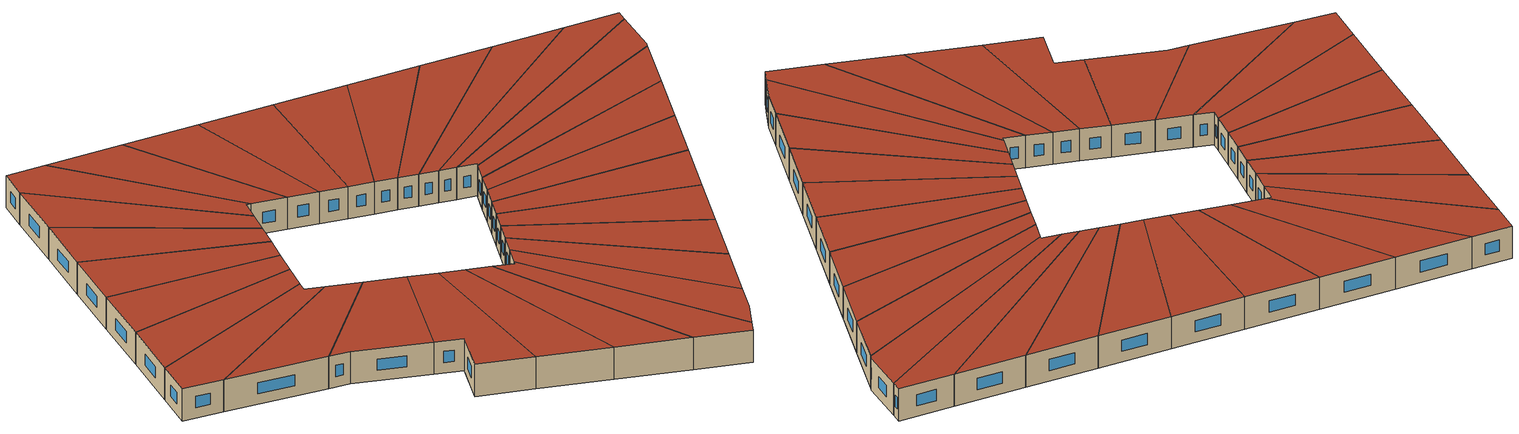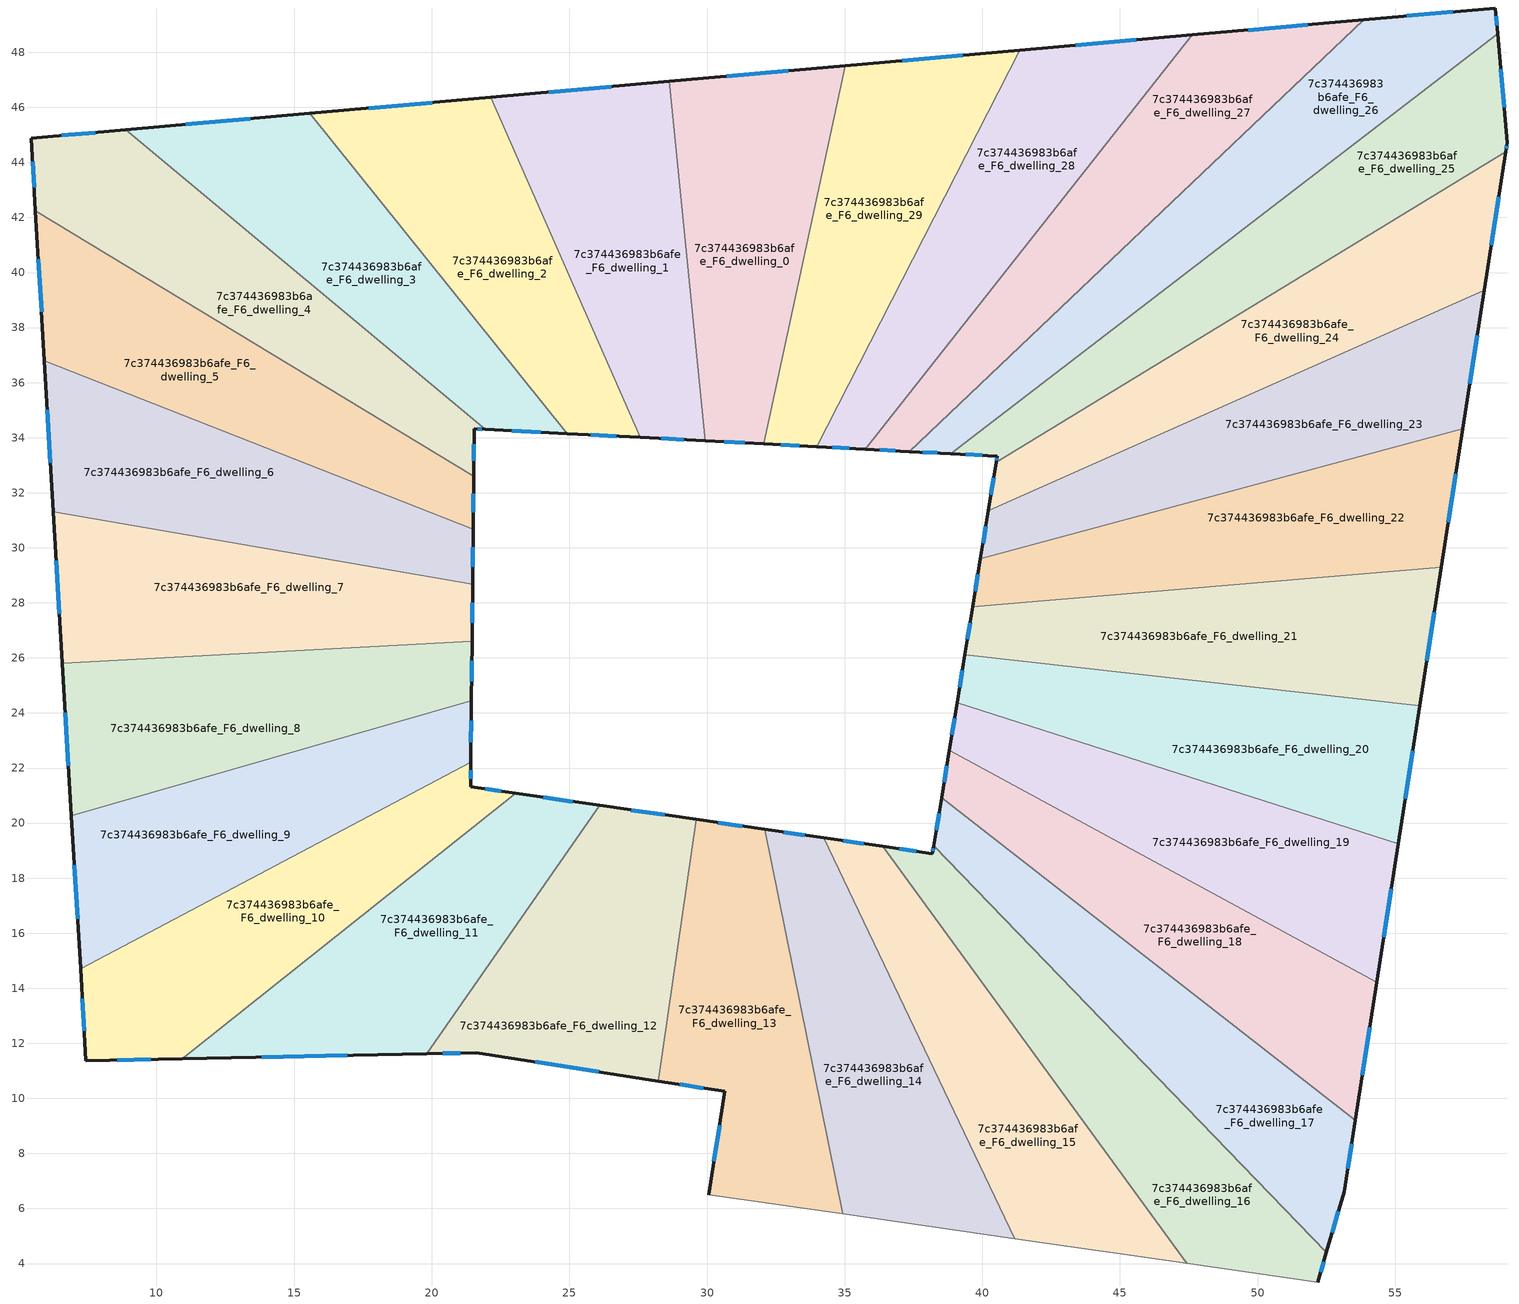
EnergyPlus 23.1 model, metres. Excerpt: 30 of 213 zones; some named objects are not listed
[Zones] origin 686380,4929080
7c374436983b6afe_F6_dwelling_0
 floor to 7c374436983b6afe_F5_dwelling_0 (EU_floor_Construction): 35.02,47.51 32.06,33.78 29.93,33.89 28.63,46.94 z18
 wall outside (EU_wall_Construction): 29.93,33.89 32.06,33.78 / 35.02,47.51 28.63,46.94 z18:21
 wall to 7c374436983b6afe_F6_dwelling_1 (EU_wall_Construction): 28.63,46.94 29.93,33.89 z18:21
 wall to 7c374436983b6afe_F6_dwelling_29 (EU_wall_Construction): 32.06,33.78 35.02,47.51 z18:21
 window (EU_Window_Construction): 30.62,33.85 31.36,33.81 / 32.94,47.32 30.71,47.12 z18.98:20.02
 roof outside (EU_roof_Construction): 32.06,33.78 35.02,47.51 28.63,46.94 29.93,33.89 z21
7c374436983b6afe_F6_dwelling_1
 floor to 7c374436983b6afe_F5_dwelling_1 (EU_floor_Construction): 28.63,46.94 29.93,33.89 27.57,34.01 22.15,46.36 z18
 wall outside (EU_wall_Construction): 27.57,34.01 29.93,33.89 / 28.63,46.94 22.15,46.36 z18:21
 wall to 7c374436983b6afe_F6_dwelling_2 (EU_wall_Construction): 22.15,46.36 27.57,34.01 z18:21
 window (EU_Window_Construction): 28.34,33.97 29.16,33.93 / 26.52,46.75 24.26,46.55 z18.98:20.02
 roof outside (EU_roof_Construction): 29.93,33.89 28.63,46.94 22.15,46.36 27.57,34.01 z21
7c374436983b6afe_F6_dwelling_10
 floor to 7c374436983b6afe_F5_dwelling_10 (EU_floor_Construction): 23.06,21.08 10.93,11.44 7.44,11.37 7.24,14.71 21.42,22.21 21.41,21.32 z18
 wall outside (EU_wall_Construction): 23.06,21.08 21.41,21.32 21.42,22.21 / 7.24,14.71 7.44,11.37 10.93,11.44 z18:21
 wall to 7c374436983b6afe_F6_dwelling_9 (EU_wall_Construction): 21.42,22.21 7.24,14.71 z18:21
 wall to 7c374436983b6afe_F6_dwelling_11 (EU_wall_Construction): 10.93,11.44 23.06,21.08 z18:21
 window (EU_Window_Construction): 21.41,21.61 21.42,21.92 / 22.52,21.16 21.95,21.24 / 8.57,11.39 9.8,11.42 / 7.31,13.62 7.37,12.46 z18.98:20.02
 roof outside (EU_roof_Construction): 23.06,21.08 21.41,21.32 21.42,22.21 7.24,14.71 7.44,11.37 10.93,11.44 z21
7c374436983b6afe_F6_dwelling_11
 floor to 7c374436983b6afe_F5_dwelling_11 (EU_floor_Construction): 26.11,20.64 19.82,11.62 10.93,11.44 23.06,21.08 z18
 wall outside (EU_wall_Construction): 26.11,20.64 23.06,21.08 / 10.93,11.44 19.82,11.62 z18:21
 wall to 7c374436983b6afe_F6_dwelling_12 (EU_wall_Construction): 19.82,11.62 26.11,20.64 z18:21
 window (EU_Window_Construction): 25.12,20.78 24.05,20.94 / 13.82,11.5 16.93,11.56 z18.98:20.02
 roof outside (EU_roof_Construction): 19.82,11.62 26.11,20.64 23.06,21.08 10.93,11.44 z21
7c374436983b6afe_F6_dwelling_12
 floor to 7c374436983b6afe_F5_dwelling_12 (EU_floor_Construction): 29.6,20.13 28.22,10.63 21.62,11.66 19.82,11.62 26.11,20.64 z18
 wall outside (EU_wall_Construction): 29.6,20.13 26.11,20.64 / 19.82,11.62 21.62,11.66 28.22,10.63 z18:21
 wall to 7c374436983b6afe_F6_dwelling_13 (EU_wall_Construction): 28.22,10.63 29.6,20.13 z18:21
 window (EU_Window_Construction): 28.47,20.3 27.25,20.47 / 23.77,11.32 26.07,10.96 / 20.41,11.64 21.03,11.65 z18.98:20.02
 roof outside (EU_roof_Construction): 28.22,10.63 29.6,20.13 26.11,20.64 19.82,11.62 21.62,11.66 z21
7c374436983b6afe_F6_dwelling_13
 floor to 7c374436983b6afe_F5_dwelling_13 (EU_floor_Construction): 32.09,19.77 34.93,5.8 30.06,6.5 30.65,10.25 28.22,10.63 29.6,20.13 z18
 wall outside (EU_wall_Construction): 32.09,19.77 29.6,20.13 / 28.22,10.63 30.65,10.25 30.06,6.5 z18:21
 wall to 7c374436983b6afe_F6_dwelling_14 (EU_wall_Construction): 34.93,5.8 32.09,19.77 z18:21
 wall adiabatic (EU_wall_Construction): 30.06,6.5 34.93,5.8 z18:21
 window (EU_Window_Construction): 31.28,19.89 30.41,20.02 / 30.46,9.03 30.25,7.72 / 29.01,10.51 29.86,10.37 z18.98:20.02
 roof outside (EU_roof_Construction): 34.93,5.8 32.09,19.77 29.6,20.13 28.22,10.63 30.65,10.25 30.06,6.5 z21
7c374436983b6afe_F6_dwelling_14
 floor to 7c374436983b6afe_F5_dwelling_14 (EU_floor_Construction): 34.24,19.46 41.18,4.91 34.93,5.8 32.09,19.77 z18
 wall outside (EU_wall_Construction): 34.24,19.46 32.09,19.77 z18:21
 wall to 7c374436983b6afe_F6_dwelling_15 (EU_wall_Construction): 41.18,4.91 34.24,19.46 z18:21
 wall adiabatic (EU_wall_Construction): 34.93,5.8 41.18,4.91 z18:21
 window (EU_Window_Construction): 33.54,19.56 32.79,19.67 z18.98:20.02
 roof outside (EU_roof_Construction): 41.18,4.91 34.24,19.46 32.09,19.77 34.93,5.8 z21
7c374436983b6afe_F6_dwelling_15
 floor to 7c374436983b6afe_F5_dwelling_15 (EU_floor_Construction): 36.39,19.15 47.42,4.01 41.18,4.91 34.24,19.46 z18
 wall outside (EU_wall_Construction): 36.39,19.15 34.24,19.46 z18:21
 wall to 7c374436983b6afe_F6_dwelling_16 (EU_wall_Construction): 47.42,4.01 36.39,19.15 z18:21
 wall adiabatic (EU_wall_Construction): 41.18,4.91 47.42,4.01 z18:21
 window (EU_Window_Construction): 35.69,19.25 34.94,19.36 z18.98:20.02
 roof outside (EU_roof_Construction): 47.42,4.01 36.39,19.15 34.24,19.46 41.18,4.91 z21
7c374436983b6afe_F6_dwelling_16
 floor to 7c374436983b6afe_F5_dwelling_16 (EU_floor_Construction): 38.24,19.18 52.5,4.41 52.19,3.33 47.42,4.01 36.39,19.15 38.19,18.89 z18
 wall outside (EU_wall_Construction): 38.24,19.18 38.19,18.89 36.39,19.15 / 52.19,3.33 52.5,4.41 z18:21
 wall to 7c374436983b6afe_F6_dwelling_17 (EU_wall_Construction): 52.5,4.41 38.24,19.18 z18:21
 wall adiabatic (EU_wall_Construction): 47.42,4.01 52.19,3.33 z18:21
 window (EU_Window_Construction): 37.6,18.97 36.98,19.07 / 38.22,19.09 38.2,18.98 / 52.29,3.68 52.4,4.06 z18.98:20.02
 roof outside (EU_roof_Construction): 52.19,3.33 52.5,4.41 38.24,19.18 38.19,18.89 36.39,19.15 47.42,4.01 z21
7c374436983b6afe_F6_dwelling_17
 floor to 7c374436983b6afe_F5_dwelling_17 (EU_floor_Construction): 53.54,9.2 53.14,6.61 52.5,4.41 38.24,19.18 38.52,20.91 z18
 wall outside (EU_wall_Construction): 38.52,20.91 38.24,19.18 / 52.5,4.41 53.14,6.61 53.54,9.2 z18:21
 wall to 7c374436983b6afe_F6_dwelling_18 (EU_wall_Construction): 53.54,9.2 38.52,20.91 z18:21
 window (EU_Window_Construction): 38.43,20.35 38.33,19.74 / 53.27,7.45 53.41,8.36 / 52.71,5.12 52.93,5.89 z18.98:20.02
 roof outside (EU_roof_Construction): 52.5,4.41 53.14,6.61 53.54,9.2 38.52,20.91 38.24,19.18 z21
7c374436983b6afe_F6_dwelling_18
 floor to 7c374436983b6afe_F5_dwelling_18 (EU_floor_Construction): 54.32,14.22 53.54,9.2 38.52,20.91 38.8,22.64 z18
 wall outside (EU_wall_Construction): 38.8,22.64 38.52,20.91 / 53.54,9.2 54.32,14.22 z18:21
 wall to 7c374436983b6afe_F6_dwelling_19 (EU_wall_Construction): 54.32,14.22 38.8,22.64 z18:21
 window (EU_Window_Construction): 38.71,22.08 38.61,21.47 / 53.8,10.83 54.07,12.59 z18.98:20.02
 roof outside (EU_roof_Construction): 53.54,9.2 54.32,14.22 38.8,22.64 38.52,20.91 z21
7c374436983b6afe_F6_dwelling_19
 floor to 7c374436983b6afe_F5_dwelling_19 (EU_floor_Construction): 55.1,19.24 54.32,14.22 38.8,22.64 39.08,24.37 z18
 wall outside (EU_wall_Construction): 39.08,24.37 38.8,22.64 / 54.32,14.22 55.1,19.24 z18:21
 wall to 7c374436983b6afe_F6_dwelling_20 (EU_wall_Construction): 55.1,19.24 39.08,24.37 z18:21
 window (EU_Window_Construction): 38.99,23.81 38.89,23.2 / 54.58,15.85 54.85,17.61 z18.98:20.02
 roof outside (EU_roof_Construction): 54.32,14.22 55.1,19.24 39.08,24.37 38.8,22.64 z21
7c374436983b6afe_F6_dwelling_2
 floor to 7c374436983b6afe_F5_dwelling_2 (EU_floor_Construction): 22.15,46.36 27.57,34.01 24.93,34.15 15.58,45.78 z18
 wall outside (EU_wall_Construction): 24.93,34.15 27.57,34.01 / 22.15,46.36 15.58,45.78 z18:21
 wall to 7c374436983b6afe_F6_dwelling_3 (EU_wall_Construction): 15.58,45.78 24.93,34.15 z18:21
 window (EU_Window_Construction): 25.78,34.11 26.71,34.06 / 20.01,46.17 17.71,45.97 z18.98:20.02
 roof outside (EU_roof_Construction): 27.57,34.01 22.15,46.36 15.58,45.78 24.93,34.15 z21
7c374436983b6afe_F6_dwelling_20
 floor to 7c374436983b6afe_F5_dwelling_20 (EU_floor_Construction): 55.89,24.27 55.1,19.24 39.08,24.37 39.36,26.11 z18
 wall outside (EU_wall_Construction): 39.36,26.11 39.08,24.37 / 55.1,19.24 55.89,24.27 z18:21
 wall to 7c374436983b6afe_F6_dwelling_21 (EU_wall_Construction): 55.89,24.27 39.36,26.11 z18:21
 window (EU_Window_Construction): 39.27,25.54 39.17,24.94 / 55.36,20.88 55.63,22.64 z18.98:20.02
 roof outside (EU_roof_Construction): 55.1,19.24 55.89,24.27 39.36,26.11 39.08,24.37 z21
7c374436983b6afe_F6_dwelling_21
 floor to 7c374436983b6afe_F5_dwelling_21 (EU_floor_Construction): 56.67,29.3 55.89,24.27 39.36,26.11 39.65,27.85 z18
 wall outside (EU_wall_Construction): 39.65,27.85 39.36,26.11 / 55.89,24.27 56.67,29.3 z18:21
 wall to 7c374436983b6afe_F6_dwelling_22 (EU_wall_Construction): 56.67,29.3 39.65,27.85 z18:21
 window (EU_Window_Construction): 39.55,27.28 39.46,26.67 / 56.14,25.91 56.42,27.66 z18.98:20.02
 roof outside (EU_roof_Construction): 55.89,24.27 56.67,29.3 39.65,27.85 39.36,26.11 z21
7c374436983b6afe_F6_dwelling_22
 floor to 7c374436983b6afe_F5_dwelling_22 (EU_floor_Construction): 57.45,34.33 56.67,29.3 39.65,27.85 39.93,29.6 z18
 wall outside (EU_wall_Construction): 39.93,29.6 39.65,27.85 / 56.67,29.3 57.45,34.33 z18:21
 wall to 7c374436983b6afe_F6_dwelling_23 (EU_wall_Construction): 57.45,34.33 39.93,29.6 z18:21
 window (EU_Window_Construction): 39.84,29.03 39.74,28.42 / 56.92,30.93 57.2,32.69 z18.98:20.02
 roof outside (EU_roof_Construction): 56.67,29.3 57.45,34.33 39.93,29.6 39.65,27.85 z21
7c374436983b6afe_F6_dwelling_23
 floor to 7c374436983b6afe_F5_dwelling_23 (EU_floor_Construction): 58.24,39.36 57.45,34.33 39.93,29.6 40.22,31.35 z18
 wall outside (EU_wall_Construction): 40.22,31.35 39.93,29.6 / 57.45,34.33 58.24,39.36 z18:21
 wall to 7c374436983b6afe_F6_dwelling_24 (EU_wall_Construction): 58.24,39.36 40.22,31.35 z18:21
 window (EU_Window_Construction): 40.12,30.78 40.02,30.17 / 57.71,35.96 57.98,37.72 z18.98:20.02
 roof outside (EU_roof_Construction): 57.45,34.33 58.24,39.36 40.22,31.35 39.93,29.6 z21
7c374436983b6afe_F6_dwelling_24
 floor to 7c374436983b6afe_F5_dwelling_24 (EU_floor_Construction): 59.02,44.39 58.24,39.36 40.22,31.35 40.5,33.11 z18
 wall outside (EU_wall_Construction): 40.5,33.11 40.22,31.35 / 58.24,39.36 59.02,44.39 z18:21
 wall to 7c374436983b6afe_F6_dwelling_25 (EU_wall_Construction): 59.02,44.39 40.5,33.11 z18:21
 window (EU_Window_Construction): 40.41,32.54 40.31,31.93 / 58.49,41 58.77,42.76 z18.98:20.02
 roof outside (EU_roof_Construction): 58.24,39.36 59.02,44.39 40.5,33.11 40.22,31.35 z21
7c374436983b6afe_F6_dwelling_25
 floor to 7c374436983b6afe_F5_dwelling_25 (EU_floor_Construction): 58.72,48.67 59.07,44.71 59.02,44.39 40.5,33.11 40.54,33.33 38.86,33.42 z18
 wall outside (EU_wall_Construction): 38.86,33.42 40.54,33.33 40.5,33.11 / 59.02,44.39 59.07,44.71 58.72,48.67 z18:21
 wall to 7c374436983b6afe_F6_dwelling_26 (EU_wall_Construction): 58.72,48.67 38.86,33.42 z18:21
 window (EU_Window_Construction): 40.53,33.26 40.52,33.18 / 39.4,33.39 39.99,33.36 / 58.96,46 58.83,47.38 / 59.04,44.5 59.05,44.61 z18.98:20.02
 roof outside (EU_roof_Construction): 59.02,44.39 59.07,44.71 58.72,48.67 38.86,33.42 40.54,33.33 40.5,33.11 z21
7c374436983b6afe_F6_dwelling_26
 floor to 7c374436983b6afe_F5_dwelling_26 (EU_floor_Construction): 58.64,49.61 58.72,48.67 38.86,33.42 37.35,33.5 53.85,49.18 z18
 wall outside (EU_wall_Construction): 37.35,33.5 38.86,33.42 / 58.72,48.67 58.64,49.61 53.85,49.18 z18:21
 wall to 7c374436983b6afe_F6_dwelling_27 (EU_wall_Construction): 53.85,49.18 37.35,33.5 z18:21
 window (EU_Window_Construction): 37.84,33.47 38.37,33.44 / 57.08,49.47 55.41,49.32 / 58.69,48.98 58.67,49.3 z18.98:20.02
 roof outside (EU_roof_Construction): 58.72,48.67 58.64,49.61 53.85,49.18 37.35,33.5 38.86,33.42 z21
7c374436983b6afe_F6_dwelling_27
 floor to 7c374436983b6afe_F5_dwelling_27 (EU_floor_Construction): 53.85,49.18 37.35,33.5 35.74,33.58 47.63,48.63 z18
 wall outside (EU_wall_Construction): 35.74,33.58 37.35,33.5 / 53.85,49.18 47.63,48.63 z18:21
 wall to 7c374436983b6afe_F6_dwelling_28 (EU_wall_Construction): 47.63,48.63 35.74,33.58 z18:21
 window (EU_Window_Construction): 36.27,33.55 36.83,33.52 / 51.83,49 49.65,48.81 z18.98:20.02
 roof outside (EU_roof_Construction): 53.85,49.18 47.63,48.63 35.74,33.58 37.35,33.5 z21
7c374436983b6afe_F6_dwelling_28
 floor to 7c374436983b6afe_F5_dwelling_28 (EU_floor_Construction): 47.63,48.63 35.74,33.58 33.98,33.67 41.35,48.07 z18
 wall outside (EU_wall_Construction): 33.98,33.67 35.74,33.58 / 47.63,48.63 41.35,48.07 z18:21
 wall to 7c374436983b6afe_F6_dwelling_29 (EU_wall_Construction): 41.35,48.07 33.98,33.67 z18:21
 window (EU_Window_Construction): 34.56,33.64 35.17,33.61 / 45.59,48.45 43.39,48.25 z18.98:20.02
 roof outside (EU_roof_Construction): 35.74,33.58 47.63,48.63 41.35,48.07 33.98,33.67 z21
7c374436983b6afe_F6_dwelling_29
 floor to 7c374436983b6afe_F5_dwelling_29 (EU_floor_Construction): 41.35,48.07 33.98,33.67 32.06,33.78 35.02,47.51 z18
 wall outside (EU_wall_Construction): 32.06,33.78 33.98,33.67 / 41.35,48.07 35.02,47.51 z18:21
 window (EU_Window_Construction): 32.68,33.74 33.36,33.71 / 39.3,47.89 37.08,47.69 z18.98:20.02
 roof outside (EU_roof_Construction): 33.98,33.67 41.35,48.07 35.02,47.51 32.06,33.78 z21
7c374436983b6afe_F6_dwelling_3
 floor to 7c374436983b6afe_F5_dwelling_3 (EU_floor_Construction): 15.58,45.78 24.93,34.15 21.94,34.31 8.89,45.18 z18
 wall outside (EU_wall_Construction): 21.94,34.31 24.93,34.15 / 15.58,45.78 8.89,45.18 z18:21
 wall to 7c374436983b6afe_F6_dwelling_4 (EU_wall_Construction): 8.89,45.18 21.94,34.31 z18:21
 window (EU_Window_Construction): 22.91,34.26 23.95,34.2 / 13.4,45.59 11.06,45.38 z18.98:20.02
 roof outside (EU_roof_Construction): 24.93,34.15 15.58,45.78 8.89,45.18 21.94,34.31 z21
7c374436983b6afe_F6_dwelling_4
 floor to 7c374436983b6afe_F5_dwelling_4 (EU_floor_Construction): 21.54,34.33 21.52,32.59 5.61,42.25 5.45,44.88 8.89,45.18 21.94,34.31 z18
 wall outside (EU_wall_Construction): 21.52,32.59 21.54,34.33 21.94,34.31 / 8.89,45.18 5.45,44.88 5.61,42.25 z18:21
 wall to 7c374436983b6afe_F6_dwelling_5 (EU_wall_Construction): 5.61,42.25 21.52,32.59 z18:21
 window (EU_Window_Construction): 21.67,34.32 21.81,34.31 / 21.53,33.16 21.53,33.76 / 5.5,44.02 5.56,43.1 / 7.77,45.09 6.57,44.98 z18.98:20.02
 roof outside (EU_roof_Construction): 21.52,32.59 21.54,34.33 21.94,34.31 8.89,45.18 5.45,44.88 5.61,42.25 z21
7c374436983b6afe_F6_dwelling_5
 floor to 7c374436983b6afe_F5_dwelling_5 (EU_floor_Construction): 21.52,32.59 21.5,30.67 5.93,36.79 5.61,42.25 z18
 wall outside (EU_wall_Construction): 21.5,30.67 21.52,32.59 / 5.61,42.25 5.93,36.79 z18:21
 wall to 7c374436983b6afe_F6_dwelling_6 (EU_wall_Construction): 5.93,36.79 21.5,30.67 z18:21
 window (EU_Window_Construction): 21.51,31.29 21.52,31.97 / 5.71,40.47 5.82,38.57 z18.98:20.02
 roof outside (EU_roof_Construction): 21.5,30.67 21.52,32.59 5.61,42.25 5.93,36.79 z21
7c374436983b6afe_F6_dwelling_6
 floor to 7c374436983b6afe_F5_dwelling_6 (EU_floor_Construction): 21.5,30.67 21.48,28.67 6.26,31.32 5.93,36.79 z18
 wall outside (EU_wall_Construction): 21.48,28.67 21.5,30.67 / 5.93,36.79 6.26,31.32 z18:21
 wall to 7c374436983b6afe_F6_dwelling_7 (EU_wall_Construction): 6.26,31.32 21.48,28.67 z18:21
 window (EU_Window_Construction): 21.49,29.32 21.5,30.02 / 6.04,35.01 6.15,33.1 z18.98:20.02
 roof outside (EU_roof_Construction): 21.48,28.67 21.5,30.67 5.93,36.79 6.26,31.32 z21
7c374436983b6afe_F6_dwelling_7
 floor to 7c374436983b6afe_F5_dwelling_7 (EU_floor_Construction): 21.48,28.67 21.46,26.6 6.58,25.81 6.26,31.32 z18
 wall outside (EU_wall_Construction): 21.46,26.6 21.48,28.67 / 6.26,31.32 6.58,25.81 z18:21
 wall to 7c374436983b6afe_F6_dwelling_8 (EU_wall_Construction): 6.58,25.81 21.46,26.6 z18:21
 window (EU_Window_Construction): 21.47,27.27 21.48,28 / 6.36,29.53 6.48,27.6 z18.98:20.02
 roof outside (EU_roof_Construction): 21.46,26.6 21.48,28.67 6.26,31.32 6.58,25.81 z21
7c374436983b6afe_F6_dwelling_8
 floor to 7c374436983b6afe_F5_dwelling_8 (EU_floor_Construction): 21.46,26.6 21.44,24.45 6.91,20.28 6.58,25.81 z18
 wall outside (EU_wall_Construction): 21.44,24.45 21.46,26.6 / 6.58,25.81 6.91,20.28 z18:21
 wall to 7c374436983b6afe_F6_dwelling_9 (EU_wall_Construction): 6.91,20.28 21.44,24.45 z18:21
 window (EU_Window_Construction): 21.45,25.15 21.45,25.9 / 6.69,24.01 6.8,22.08 z18.98:20.02
 roof outside (EU_roof_Construction): 21.44,24.45 21.46,26.6 6.58,25.81 6.91,20.28 z21
7c374436983b6afe_F6_dwelling_9
 floor to 7c374436983b6afe_F5_dwelling_9 (EU_floor_Construction): 21.44,24.45 21.42,22.21 7.24,14.71 6.91,20.28 z18
 wall outside (EU_wall_Construction): 21.42,22.21 21.44,24.45 / 6.91,20.28 7.24,14.71 z18:21
 window (EU_Window_Construction): 21.43,22.94 21.43,23.72 / 7.02,18.46 7.13,16.52 z18.98:20.02
 roof outside (EU_roof_Construction): 21.42,22.21 21.44,24.45 6.91,20.28 7.24,14.71 z21
[Building]
EU S2 Campaign: North Axis=0; Terrain=City; Solar Distribution=FullExterior
[Site:Location]
Bologna: Latitude=44.5; Longitude=11.25; Time Zone=1; Elevation=37
[SizingPeriod:WeatherFileDays]
AnnualSizingPeriod: Begin Month=1; Begin Day of Month=1; End Month=12; End Day of Month=31; Day of Week for Start Day=Monday; Use Weather File Daylight Saving Period=No; Use Weather File Rain and Snow Indicators=No
[MATERIAL]
EU_InternalMass_Material: Roughness=MediumRough; Thickness=0.1; Conductivity=1; Density=1800; Specific Heat=900; Thermal Absorptance=0.9; Solar Absorptance=0.7; Visible Absorptance=0.7
[MATERIAL:NOMASS] Roughness=MediumRough; Thermal Absorptance=0.9; Solar Absorptance=0.7; Visible Absorptance=0.7
Name | Thermal Resistance
EU_wall_NoMass | 0.905828
EU_roof_NoMass | 0.37593
EU_floor_NoMass | 0.67114
[WINDOWMATERIAL:SIMPLEGLAZINGSYSTEM]
EU_Window_SimpleGlazing: UFactor=4.52486; Solar Heat Gain Coefficient=0.85; Visible Transmittance=0.85
[CONSTRUCTION]
EU_wall_Construction: EU_wall_NoMass
EU_roof_Construction: EU_roof_NoMass
EU_floor_Construction: EU_floor_NoMass
EU_Window_Construction: EU_Window_SimpleGlazing
EU_InternalMass_Construction: EU_InternalMass_Material
[ZONE] Type=1; Multiplier=1; Ceiling Height=autocalculate; Floor Area=autocalculate; Part of Total Floor Area=Yes
Name | Volume
7c374436983b6afe_F6_dwelling_0 | 170.665
7c374436983b6afe_F6_dwelling_1; 7c374436983b6afe_F6_dwelling_13 | 170.67
7c374436983b6afe_F6_dwelling_10; 7c374436983b6afe_F6_dwelling_11 | 170.671
7c374436983b6afe_F6_dwelling_12; 7c374436983b6afe_F6_dwelling_16 | 170.645
7c374436983b6afe_F6_dwelling_14 | 170.666
7c374436983b6afe_F6_dwelling_15; 7c374436983b6afe_F6_dwelling_22 | 170.657
7c374436983b6afe_F6_dwelling_17; 7c374436983b6afe_F6_dwelling_28 | 170.662
7c374436983b6afe_F6_dwelling_18 | 170.675
7c374436983b6afe_F6_dwelling_19 | 170.64
7c374436983b6afe_F6_dwelling_2 | 170.672
7c374436983b6afe_F6_dwelling_20 | 170.673
7c374436983b6afe_F6_dwelling_21; 7c374436983b6afe_F6_dwelling_24 | 170.642
7c374436983b6afe_F6_dwelling_23 | 170.679
7c374436983b6afe_F6_dwelling_25 | 170.644
7c374436983b6afe_F6_dwelling_26 | 170.659
7c374436983b6afe_F6_dwelling_27 | 170.634
7c374436983b6afe_F6_dwelling_29 | 170.641
7c374436983b6afe_F6_dwelling_3 | 170.626
7c374436983b6afe_F6_dwelling_4 | 170.688
7c374436983b6afe_F6_dwelling_5; 7c374436983b6afe_F6_dwelling_9 | 170.664
7c374436983b6afe_F6_dwelling_6 | 170.636
7c374436983b6afe_F6_dwelling_7 | 170.685
7c374436983b6afe_F6_dwelling_8 | 170.629
[INTERNALMASS] Construction=EU_InternalMass_Construction
Name | Zone or ZoneList | Surface Area
7c374436983b6afe_F6_dwelling_0_EU_InternalMass | 7c374436983b6afe_F6_dwelling_0 | 56.8885
7c374436983b6afe_F6_dwelling_1_EU_InternalMass | 7c374436983b6afe_F6_dwelling_1 | 56.8903
7c374436983b6afe_F6_dwelling_2_EU_InternalMass | 7c374436983b6afe_F6_dwelling_2 | 56.8904
7c374436983b6afe_F6_dwelling_3_EU_InternalMass | 7c374436983b6afe_F6_dwelling_3 | 56.8753
7c374436983b6afe_F6_dwelling_4_EU_InternalMass | 7c374436983b6afe_F6_dwelling_4 | 56.8961
7c374436983b6afe_F6_dwelling_5_EU_InternalMass | 7c374436983b6afe_F6_dwelling_5 | 56.8881
7c374436983b6afe_F6_dwelling_6_EU_InternalMass | 7c374436983b6afe_F6_dwelling_6 | 56.8788
7c374436983b6afe_F6_dwelling_7_EU_InternalMass | 7c374436983b6afe_F6_dwelling_7 | 56.895
7c374436983b6afe_F6_dwelling_8_EU_InternalMass | 7c374436983b6afe_F6_dwelling_8 | 56.8762
7c374436983b6afe_F6_dwelling_9_EU_InternalMass | 7c374436983b6afe_F6_dwelling_9 | 56.8882
7c374436983b6afe_F6_dwelling_10_EU_InternalMass | 7c374436983b6afe_F6_dwelling_10 | 56.8904
7c374436983b6afe_F6_dwelling_11_EU_InternalMass | 7c374436983b6afe_F6_dwelling_11 | 56.8899
7c374436983b6afe_F6_dwelling_12_EU_InternalMass | 7c374436983b6afe_F6_dwelling_12 | 56.8817
7c374436983b6afe_F6_dwelling_13_EU_InternalMass | 7c374436983b6afe_F6_dwelling_13 | 56.8901
7c374436983b6afe_F6_dwelling_14_EU_InternalMass | 7c374436983b6afe_F6_dwelling_14 | 56.8885
7c374436983b6afe_F6_dwelling_15_EU_InternalMass | 7c374436983b6afe_F6_dwelling_15 | 56.886
7c374436983b6afe_F6_dwelling_16_EU_InternalMass | 7c374436983b6afe_F6_dwelling_16 | 56.8821
7c374436983b6afe_F6_dwelling_17_EU_InternalMass | 7c374436983b6afe_F6_dwelling_17 | 56.8875
7c374436983b6afe_F6_dwelling_18_EU_InternalMass | 7c374436983b6afe_F6_dwelling_18 | 56.8913
7c374436983b6afe_F6_dwelling_19_EU_InternalMass | 7c374436983b6afe_F6_dwelling_19 | 56.8802
7c374436983b6afe_F6_dwelling_20_EU_InternalMass | 7c374436983b6afe_F6_dwelling_20 | 56.8911
7c374436983b6afe_F6_dwelling_21_EU_InternalMass | 7c374436983b6afe_F6_dwelling_21 | 56.8805
7c374436983b6afe_F6_dwelling_22_EU_InternalMass | 7c374436983b6afe_F6_dwelling_22 | 56.8858
7c374436983b6afe_F6_dwelling_23_EU_InternalMass | 7c374436983b6afe_F6_dwelling_23 | 56.8931
7c374436983b6afe_F6_dwelling_24_EU_InternalMass | 7c374436983b6afe_F6_dwelling_24 | 56.8809
7c374436983b6afe_F6_dwelling_25_EU_InternalMass | 7c374436983b6afe_F6_dwelling_25 | 56.8812
7c374436983b6afe_F6_dwelling_26_EU_InternalMass | 7c374436983b6afe_F6_dwelling_26 | 56.8862
7c374436983b6afe_F6_dwelling_27_EU_InternalMass | 7c374436983b6afe_F6_dwelling_27 | 56.8782
7c374436983b6afe_F6_dwelling_28_EU_InternalMass | 7c374436983b6afe_F6_dwelling_28 | 56.8871
7c374436983b6afe_F6_dwelling_29_EU_InternalMass | 7c374436983b6afe_F6_dwelling_29 | 56.8806
[OTHEREQUIPMENT] Fuel Type=Electricity; Design Level Calculation Method=Watts/Area; Power per Zone Floor Area=1; Fraction Latent=0; Fraction Radiant=0; Fraction Lost=0; Carbon Dioxide Generation Rate=0; EndUse Subcategory=EU_Step8_InternalGains
Name | Zone or ZoneList or Space or SpaceList | Schedule
EU_Step8_InternalGain_7c374436983b6afe_F6_dwelling_0_f000 | 7c374436983b6afe_F6_dwelling_0 | EU_Step8_GainSchedule_7c374436983b6afe_F6_dwelling_0_f000
EU_Step8_InternalGain_7c374436983b6afe_F6_dwelling_1_f000 | 7c374436983b6afe_F6_dwelling_1 | EU_Step8_GainSchedule_7c374436983b6afe_F6_dwelling_1_f000
EU_Step8_InternalGain_7c374436983b6afe_F6_dwelling_2_f000 | 7c374436983b6afe_F6_dwelling_2 | EU_Step8_GainSchedule_7c374436983b6afe_F6_dwelling_2_f000
EU_Step8_InternalGain_7c374436983b6afe_F6_dwelling_3_f000 | 7c374436983b6afe_F6_dwelling_3 | EU_Step8_GainSchedule_7c374436983b6afe_F6_dwelling_3_f000
EU_Step8_InternalGain_7c374436983b6afe_F6_dwelling_4_f000 | 7c374436983b6afe_F6_dwelling_4 | EU_Step8_GainSchedule_7c374436983b6afe_F6_dwelling_4_f000
EU_Step8_InternalGain_7c374436983b6afe_F6_dwelling_5_f000 | 7c374436983b6afe_F6_dwelling_5 | EU_Step8_GainSchedule_7c374436983b6afe_F6_dwelling_5_f000
EU_Step8_InternalGain_7c374436983b6afe_F6_dwelling_6_f000 | 7c374436983b6afe_F6_dwelling_6 | EU_Step8_GainSchedule_7c374436983b6afe_F6_dwelling_6_f000
EU_Step8_InternalGain_7c374436983b6afe_F6_dwelling_7_f000 | 7c374436983b6afe_F6_dwelling_7 | EU_Step8_GainSchedule_7c374436983b6afe_F6_dwelling_7_f000
EU_Step8_InternalGain_7c374436983b6afe_F6_dwelling_8_f000 | 7c374436983b6afe_F6_dwelling_8 | EU_Step8_GainSchedule_7c374436983b6afe_F6_dwelling_8_f000
EU_Step8_InternalGain_7c374436983b6afe_F6_dwelling_9_f000 | 7c374436983b6afe_F6_dwelling_9 | EU_Step8_GainSchedule_7c374436983b6afe_F6_dwelling_9_f000
EU_Step8_InternalGain_7c374436983b6afe_F6_dwelling_10_f000 | 7c374436983b6afe_F6_dwelling_10 | EU_Step8_GainSchedule_7c374436983b6afe_F6_dwelling_10_f000
EU_Step8_InternalGain_7c374436983b6afe_F6_dwelling_11_f000 | 7c374436983b6afe_F6_dwelling_11 | EU_Step8_GainSchedule_7c374436983b6afe_F6_dwelling_11_f000
EU_Step8_InternalGain_7c374436983b6afe_F6_dwelling_12_f000 | 7c374436983b6afe_F6_dwelling_12 | EU_Step8_GainSchedule_7c374436983b6afe_F6_dwelling_12_f000
EU_Step8_InternalGain_7c374436983b6afe_F6_dwelling_13_f000 | 7c374436983b6afe_F6_dwelling_13 | EU_Step8_GainSchedule_7c374436983b6afe_F6_dwelling_13_f000
EU_Step8_InternalGain_7c374436983b6afe_F6_dwelling_14_f000 | 7c374436983b6afe_F6_dwelling_14 | EU_Step8_GainSchedule_7c374436983b6afe_F6_dwelling_14_f000
EU_Step8_InternalGain_7c374436983b6afe_F6_dwelling_15_f000 | 7c374436983b6afe_F6_dwelling_15 | EU_Step8_GainSchedule_7c374436983b6afe_F6_dwelling_15_f000
EU_Step8_InternalGain_7c374436983b6afe_F6_dwelling_16_f000 | 7c374436983b6afe_F6_dwelling_16 | EU_Step8_GainSchedule_7c374436983b6afe_F6_dwelling_16_f000
EU_Step8_InternalGain_7c374436983b6afe_F6_dwelling_17_f000 | 7c374436983b6afe_F6_dwelling_17 | EU_Step8_GainSchedule_7c374436983b6afe_F6_dwelling_17_f000
EU_Step8_InternalGain_7c374436983b6afe_F6_dwelling_18_f000 | 7c374436983b6afe_F6_dwelling_18 | EU_Step8_GainSchedule_7c374436983b6afe_F6_dwelling_18_f000
EU_Step8_InternalGain_7c374436983b6afe_F6_dwelling_19_f000 | 7c374436983b6afe_F6_dwelling_19 | EU_Step8_GainSchedule_7c374436983b6afe_F6_dwelling_19_f000
EU_Step8_InternalGain_7c374436983b6afe_F6_dwelling_20_f000 | 7c374436983b6afe_F6_dwelling_20 | EU_Step8_GainSchedule_7c374436983b6afe_F6_dwelling_20_f000
EU_Step8_InternalGain_7c374436983b6afe_F6_dwelling_21_f000 | 7c374436983b6afe_F6_dwelling_21 | EU_Step8_GainSchedule_7c374436983b6afe_F6_dwelling_21_f000
EU_Step8_InternalGain_7c374436983b6afe_F6_dwelling_22_f000 | 7c374436983b6afe_F6_dwelling_22 | EU_Step8_GainSchedule_7c374436983b6afe_F6_dwelling_22_f000
EU_Step8_InternalGain_7c374436983b6afe_F6_dwelling_23_f000 | 7c374436983b6afe_F6_dwelling_23 | EU_Step8_GainSchedule_7c374436983b6afe_F6_dwelling_23_f000
EU_Step8_InternalGain_7c374436983b6afe_F6_dwelling_24_f000 | 7c374436983b6afe_F6_dwelling_24 | EU_Step8_GainSchedule_7c374436983b6afe_F6_dwelling_24_f000
EU_Step8_InternalGain_7c374436983b6afe_F6_dwelling_25_f000 | 7c374436983b6afe_F6_dwelling_25 | EU_Step8_GainSchedule_7c374436983b6afe_F6_dwelling_25_f000
EU_Step8_InternalGain_7c374436983b6afe_F6_dwelling_26_f000 | 7c374436983b6afe_F6_dwelling_26 | EU_Step8_GainSchedule_7c374436983b6afe_F6_dwelling_26_f000
EU_Step8_InternalGain_7c374436983b6afe_F6_dwelling_27_f000 | 7c374436983b6afe_F6_dwelling_27 | EU_Step8_GainSchedule_7c374436983b6afe_F6_dwelling_27_f000
EU_Step8_InternalGain_7c374436983b6afe_F6_dwelling_28_f000 | 7c374436983b6afe_F6_dwelling_28 | EU_Step8_GainSchedule_7c374436983b6afe_F6_dwelling_28_f000
EU_Step8_InternalGain_7c374436983b6afe_F6_dwelling_29_f000 | 7c374436983b6afe_F6_dwelling_29 | EU_Step8_GainSchedule_7c374436983b6afe_F6_dwelling_29_f000
[ZONEVENTILATION:DESIGNFLOWRATE] Schedule=EU_AlwaysOn; Design Flow Rate Calculation Method=AirChanges/Hour; Air Changes per Hour=0.73129; Ventilation Type=Natural; Fan Pressure Rise=0; Fan Total Efficiency=1; Constant Term Coefficient=1; Temperature Term Coefficient=0; Velocity Term Coefficient=0; Velocity Squared Term Coefficient=0; Minimum Indoor Temperature=-100; Maximum Indoor Temperature=100; Delta Temperature=-100; Minimum Outdoor Temperature=-100; Maximum Outdoor Temperature=100; Maximum Wind Speed=40
Name | Zone or ZoneList or Space or SpaceList
EU_ConstantAir_7c374436983b6afe_F6_dwelling_0 | 7c374436983b6afe_F6_dwelling_0
EU_ConstantAir_7c374436983b6afe_F6_dwelling_1 | 7c374436983b6afe_F6_dwelling_1
EU_ConstantAir_7c374436983b6afe_F6_dwelling_2 | 7c374436983b6afe_F6_dwelling_2
EU_ConstantAir_7c374436983b6afe_F6_dwelling_3 | 7c374436983b6afe_F6_dwelling_3
EU_ConstantAir_7c374436983b6afe_F6_dwelling_4 | 7c374436983b6afe_F6_dwelling_4
EU_ConstantAir_7c374436983b6afe_F6_dwelling_5 | 7c374436983b6afe_F6_dwelling_5
EU_ConstantAir_7c374436983b6afe_F6_dwelling_6 | 7c374436983b6afe_F6_dwelling_6
EU_ConstantAir_7c374436983b6afe_F6_dwelling_7 | 7c374436983b6afe_F6_dwelling_7
EU_ConstantAir_7c374436983b6afe_F6_dwelling_8 | 7c374436983b6afe_F6_dwelling_8
EU_ConstantAir_7c374436983b6afe_F6_dwelling_9 | 7c374436983b6afe_F6_dwelling_9
EU_ConstantAir_7c374436983b6afe_F6_dwelling_10 | 7c374436983b6afe_F6_dwelling_10
EU_ConstantAir_7c374436983b6afe_F6_dwelling_11 | 7c374436983b6afe_F6_dwelling_11
EU_ConstantAir_7c374436983b6afe_F6_dwelling_12 | 7c374436983b6afe_F6_dwelling_12
EU_ConstantAir_7c374436983b6afe_F6_dwelling_13 | 7c374436983b6afe_F6_dwelling_13
EU_ConstantAir_7c374436983b6afe_F6_dwelling_14 | 7c374436983b6afe_F6_dwelling_14
EU_ConstantAir_7c374436983b6afe_F6_dwelling_15 | 7c374436983b6afe_F6_dwelling_15
EU_ConstantAir_7c374436983b6afe_F6_dwelling_16 | 7c374436983b6afe_F6_dwelling_16
EU_ConstantAir_7c374436983b6afe_F6_dwelling_17 | 7c374436983b6afe_F6_dwelling_17
EU_ConstantAir_7c374436983b6afe_F6_dwelling_18 | 7c374436983b6afe_F6_dwelling_18
EU_ConstantAir_7c374436983b6afe_F6_dwelling_19 | 7c374436983b6afe_F6_dwelling_19
EU_ConstantAir_7c374436983b6afe_F6_dwelling_20 | 7c374436983b6afe_F6_dwelling_20
EU_ConstantAir_7c374436983b6afe_F6_dwelling_21 | 7c374436983b6afe_F6_dwelling_21
EU_ConstantAir_7c374436983b6afe_F6_dwelling_22 | 7c374436983b6afe_F6_dwelling_22
EU_ConstantAir_7c374436983b6afe_F6_dwelling_23 | 7c374436983b6afe_F6_dwelling_23
EU_ConstantAir_7c374436983b6afe_F6_dwelling_24 | 7c374436983b6afe_F6_dwelling_24
EU_ConstantAir_7c374436983b6afe_F6_dwelling_25 | 7c374436983b6afe_F6_dwelling_25
EU_ConstantAir_7c374436983b6afe_F6_dwelling_26 | 7c374436983b6afe_F6_dwelling_26
EU_ConstantAir_7c374436983b6afe_F6_dwelling_27 | 7c374436983b6afe_F6_dwelling_27
EU_ConstantAir_7c374436983b6afe_F6_dwelling_28 | 7c374436983b6afe_F6_dwelling_28
EU_ConstantAir_7c374436983b6afe_F6_dwelling_29 | 7c374436983b6afe_F6_dwelling_29
[HVACTEMPLATE:ZONE:IDEALLOADSAIRSYSTEM] System Availability Schedule=EU_AlwaysOn; Maximum Heating Supply Air Temperature=50; Minimum Cooling Supply Air Temperature=13; Maximum Heating Supply Air Humidity Ratio=0.0156; Minimum Cooling Supply Air Humidity Ratio=0.0077; Heating Limit=NoLimit; Cooling Limit=NoLimit; Heating Availability Schedule=EU_AlwaysOn; Cooling Availability Schedule=EU_CoolingOff; Dehumidification Control Type=ConstantSensibleHeatRatio; Cooling Sensible Heat Ratio=0.7; Dehumidification Setpoint=60; Humidification Control Type=None; Humidification Setpoint=30; Outdoor Air Method=None; Outdoor Air Flow Rate per Person=0.00944; Outdoor Air Flow Rate per Zone Floor Area=0; Outdoor Air Flow Rate per Zone=0; Demand Controlled Ventilation Type=None; Outdoor Air Economizer Type=NoEconomizer; Heat Recovery Type=None; Sensible Heat Recovery Effectiveness=0.7; Latent Heat Recovery Effectiveness=0.65
Name | Template Thermostat
7c374436983b6afe_F6_dwelling_0 | EU_HeatOnly_7c374436983b6afe_F6_dwelling_0
7c374436983b6afe_F6_dwelling_1 | EU_HeatOnly_7c374436983b6afe_F6_dwelling_1
7c374436983b6afe_F6_dwelling_2 | EU_HeatOnly_7c374436983b6afe_F6_dwelling_2
7c374436983b6afe_F6_dwelling_3 | EU_HeatOnly_7c374436983b6afe_F6_dwelling_3
7c374436983b6afe_F6_dwelling_4 | EU_HeatOnly_7c374436983b6afe_F6_dwelling_4
7c374436983b6afe_F6_dwelling_5 | EU_HeatOnly_7c374436983b6afe_F6_dwelling_5
7c374436983b6afe_F6_dwelling_6 | EU_HeatOnly_7c374436983b6afe_F6_dwelling_6
7c374436983b6afe_F6_dwelling_7 | EU_HeatOnly_7c374436983b6afe_F6_dwelling_7
7c374436983b6afe_F6_dwelling_8 | EU_HeatOnly_7c374436983b6afe_F6_dwelling_8
7c374436983b6afe_F6_dwelling_9 | EU_HeatOnly_7c374436983b6afe_F6_dwelling_9
7c374436983b6afe_F6_dwelling_10 | EU_HeatOnly_7c374436983b6afe_F6_dwelling_10
7c374436983b6afe_F6_dwelling_11 | EU_HeatOnly_7c374436983b6afe_F6_dwelling_11
7c374436983b6afe_F6_dwelling_12 | EU_HeatOnly_7c374436983b6afe_F6_dwelling_12
7c374436983b6afe_F6_dwelling_13 | EU_HeatOnly_7c374436983b6afe_F6_dwelling_13
7c374436983b6afe_F6_dwelling_14 | EU_HeatOnly_7c374436983b6afe_F6_dwelling_14
7c374436983b6afe_F6_dwelling_15 | EU_HeatOnly_7c374436983b6afe_F6_dwelling_15
7c374436983b6afe_F6_dwelling_16 | EU_HeatOnly_7c374436983b6afe_F6_dwelling_16
7c374436983b6afe_F6_dwelling_17 | EU_HeatOnly_7c374436983b6afe_F6_dwelling_17
7c374436983b6afe_F6_dwelling_18 | EU_HeatOnly_7c374436983b6afe_F6_dwelling_18
7c374436983b6afe_F6_dwelling_19 | EU_HeatOnly_7c374436983b6afe_F6_dwelling_19
7c374436983b6afe_F6_dwelling_20 | EU_HeatOnly_7c374436983b6afe_F6_dwelling_20
7c374436983b6afe_F6_dwelling_21 | EU_HeatOnly_7c374436983b6afe_F6_dwelling_21
7c374436983b6afe_F6_dwelling_22 | EU_HeatOnly_7c374436983b6afe_F6_dwelling_22
7c374436983b6afe_F6_dwelling_23 | EU_HeatOnly_7c374436983b6afe_F6_dwelling_23
7c374436983b6afe_F6_dwelling_24 | EU_HeatOnly_7c374436983b6afe_F6_dwelling_24
7c374436983b6afe_F6_dwelling_25 | EU_HeatOnly_7c374436983b6afe_F6_dwelling_25
7c374436983b6afe_F6_dwelling_26 | EU_HeatOnly_7c374436983b6afe_F6_dwelling_26
7c374436983b6afe_F6_dwelling_27 | EU_HeatOnly_7c374436983b6afe_F6_dwelling_27
7c374436983b6afe_F6_dwelling_28 | EU_HeatOnly_7c374436983b6afe_F6_dwelling_28
7c374436983b6afe_F6_dwelling_29 | EU_HeatOnly_7c374436983b6afe_F6_dwelling_29
[SIZING:ZONE] Zone Cooling Design Supply Air Temperature Input Method=SupplyAirTemperature; Zone Cooling Design Supply Air Temperature=13; Zone Heating Design Supply Air Temperature Input Method=SupplyAirTemperature; Zone Heating Design Supply Air Temperature=50; Zone Cooling Design Supply Air Humidity Ratio=0.008; Zone Heating Design Supply Air Humidity Ratio=0.008; Cooling Design Air Flow Method=DesignDay; Cooling Design Air Flow Rate=0; Cooling Minimum Air Flow per Zone Floor Area=0.000762; Cooling Minimum Air Flow=0; Cooling Minimum Air Flow Fraction=0.2; Heating Design Air Flow Method=DesignDay; Heating Design Air Flow Rate=0; Heating Maximum Air Flow per Zone Floor Area=0.002032; Heating Maximum Air Flow=0.141576; Heating Maximum Air Flow Fraction=0.3; Account for Dedicated Outdoor Air System=No; Dedicated Outdoor Air System Control Strategy=NeutralSupplyAir; Dedicated Outdoor Air Low Setpoint Temperature for Design=autosize; Dedicated Outdoor Air High Setpoint Temperature for Design=autosize; Zone Load Sizing Method=Sensible Load Only No Latent Load; Zone Latent Cooling Design Supply Air Humidity Ratio Input Method=HumidityRatioDifference; Zone Cooling Design Supply Air Humidity Ratio Difference=0.005; Zone Latent Heating Design Supply Air Humidity Ratio Input Method=HumidityRatioDifference; Zone Humidification Design Supply Air Humidity Ratio Difference=0.005
7c374436983b6afe_F6_dwelling_0; 7c374436983b6afe_F6_dwelling_1; 7c374436983b6afe_F6_dwelling_2; 7c374436983b6afe_F6_dwelling_3; 7c374436983b6afe_F6_dwelling_4; 7c374436983b6afe_F6_dwelling_5; 7c374436983b6afe_F6_dwelling_6; 7c374436983b6afe_F6_dwelling_7; 7c374436983b6afe_F6_dwelling_8; 7c374436983b6afe_F6_dwelling_9; 7c374436983b6afe_F6_dwelling_10; 7c374436983b6afe_F6_dwelling_11; 7c374436983b6afe_F6_dwelling_12; 7c374436983b6afe_F6_dwelling_13; 7c374436983b6afe_F6_dwelling_14; 7c374436983b6afe_F6_dwelling_15; 7c374436983b6afe_F6_dwelling_16; 7c374436983b6afe_F6_dwelling_17; 7c374436983b6afe_F6_dwelling_18; 7c374436983b6afe_F6_dwelling_19; 7c374436983b6afe_F6_dwelling_20; 7c374436983b6afe_F6_dwelling_21; 7c374436983b6afe_F6_dwelling_22; 7c374436983b6afe_F6_dwelling_23; 7c374436983b6afe_F6_dwelling_24; 7c374436983b6afe_F6_dwelling_25; 7c374436983b6afe_F6_dwelling_26; 7c374436983b6afe_F6_dwelling_27; 7c374436983b6afe_F6_dwelling_28; 7c374436983b6afe_F6_dwelling_29
[SCHEDULE:CONSTANT]
Name | Hourly Value
EU_AlwaysOn | 1
EU_CoolingOff | 0
[SCHEDULE:FILE] Column Number=1; Rows to Skip at Top=0; Number of Hours of Data=8760; Column Separator=Comma; Interpolate to Timestep=No; Minutes per Item=60; Adjust Schedule for Daylight Savings=Yes
Name | File
EU_Step8_GainSchedule_7c374436983b6afe_F6_dwelling_0_f000 | ../../schedules/7c374436983b6afe/7c374436983b6afe_F6_dwelling_0_f000_gain.csv
EU_Step8_GainSchedule_7c374436983b6afe_F6_dwelling_1_f000 | ../../schedules/7c374436983b6afe/7c374436983b6afe_F6_dwelling_1_f000_gain.csv
EU_Step8_GainSchedule_7c374436983b6afe_F6_dwelling_2_f000 | ../../schedules/7c374436983b6afe/7c374436983b6afe_F6_dwelling_2_f000_gain.csv
EU_Step8_GainSchedule_7c374436983b6afe_F6_dwelling_3_f000 | ../../schedules/7c374436983b6afe/7c374436983b6afe_F6_dwelling_3_f000_gain.csv
EU_Step8_GainSchedule_7c374436983b6afe_F6_dwelling_4_f000 | ../../schedules/7c374436983b6afe/7c374436983b6afe_F6_dwelling_4_f000_gain.csv
EU_Step8_GainSchedule_7c374436983b6afe_F6_dwelling_5_f000 | ../../schedules/7c374436983b6afe/7c374436983b6afe_F6_dwelling_5_f000_gain.csv
EU_Step8_GainSchedule_7c374436983b6afe_F6_dwelling_6_f000 | ../../schedules/7c374436983b6afe/7c374436983b6afe_F6_dwelling_6_f000_gain.csv
EU_Step8_GainSchedule_7c374436983b6afe_F6_dwelling_7_f000 | ../../schedules/7c374436983b6afe/7c374436983b6afe_F6_dwelling_7_f000_gain.csv
EU_Step8_GainSchedule_7c374436983b6afe_F6_dwelling_8_f000 | ../../schedules/7c374436983b6afe/7c374436983b6afe_F6_dwelling_8_f000_gain.csv
EU_Step8_GainSchedule_7c374436983b6afe_F6_dwelling_9_f000 | ../../schedules/7c374436983b6afe/7c374436983b6afe_F6_dwelling_9_f000_gain.csv
EU_Step8_GainSchedule_7c374436983b6afe_F6_dwelling_10_f000 | ../../schedules/7c374436983b6afe/7c374436983b6afe_F6_dwelling_10_f000_gain.csv
EU_Step8_GainSchedule_7c374436983b6afe_F6_dwelling_11_f000 | ../../schedules/7c374436983b6afe/7c374436983b6afe_F6_dwelling_11_f000_gain.csv
EU_Step8_GainSchedule_7c374436983b6afe_F6_dwelling_12_f000 | ../../schedules/7c374436983b6afe/7c374436983b6afe_F6_dwelling_12_f000_gain.csv
EU_Step8_GainSchedule_7c374436983b6afe_F6_dwelling_13_f000 | ../../schedules/7c374436983b6afe/7c374436983b6afe_F6_dwelling_13_f000_gain.csv
EU_Step8_GainSchedule_7c374436983b6afe_F6_dwelling_14_f000 | ../../schedules/7c374436983b6afe/7c374436983b6afe_F6_dwelling_14_f000_gain.csv
EU_Step8_GainSchedule_7c374436983b6afe_F6_dwelling_15_f000 | ../../schedules/7c374436983b6afe/7c374436983b6afe_F6_dwelling_15_f000_gain.csv
EU_Step8_GainSchedule_7c374436983b6afe_F6_dwelling_16_f000 | ../../schedules/7c374436983b6afe/7c374436983b6afe_F6_dwelling_16_f000_gain.csv
EU_Step8_GainSchedule_7c374436983b6afe_F6_dwelling_17_f000 | ../../schedules/7c374436983b6afe/7c374436983b6afe_F6_dwelling_17_f000_gain.csv
EU_Step8_GainSchedule_7c374436983b6afe_F6_dwelling_18_f000 | ../../schedules/7c374436983b6afe/7c374436983b6afe_F6_dwelling_18_f000_gain.csv
EU_Step8_GainSchedule_7c374436983b6afe_F6_dwelling_19_f000 | ../../schedules/7c374436983b6afe/7c374436983b6afe_F6_dwelling_19_f000_gain.csv
EU_Step8_GainSchedule_7c374436983b6afe_F6_dwelling_20_f000 | ../../schedules/7c374436983b6afe/7c374436983b6afe_F6_dwelling_20_f000_gain.csv
EU_Step8_GainSchedule_7c374436983b6afe_F6_dwelling_21_f000 | ../../schedules/7c374436983b6afe/7c374436983b6afe_F6_dwelling_21_f000_gain.csv
EU_Step8_GainSchedule_7c374436983b6afe_F6_dwelling_22_f000 | ../../schedules/7c374436983b6afe/7c374436983b6afe_F6_dwelling_22_f000_gain.csv
EU_Step8_GainSchedule_7c374436983b6afe_F6_dwelling_23_f000 | ../../schedules/7c374436983b6afe/7c374436983b6afe_F6_dwelling_23_f000_gain.csv
EU_Step8_GainSchedule_7c374436983b6afe_F6_dwelling_24_f000 | ../../schedules/7c374436983b6afe/7c374436983b6afe_F6_dwelling_24_f000_gain.csv
EU_Step8_GainSchedule_7c374436983b6afe_F6_dwelling_25_f000 | ../../schedules/7c374436983b6afe/7c374436983b6afe_F6_dwelling_25_f000_gain.csv
EU_Step8_GainSchedule_7c374436983b6afe_F6_dwelling_26_f000 | ../../schedules/7c374436983b6afe/7c374436983b6afe_F6_dwelling_26_f000_gain.csv
EU_Step8_GainSchedule_7c374436983b6afe_F6_dwelling_27_f000 | ../../schedules/7c374436983b6afe/7c374436983b6afe_F6_dwelling_27_f000_gain.csv
EU_Step8_GainSchedule_7c374436983b6afe_F6_dwelling_28_f000 | ../../schedules/7c374436983b6afe/7c374436983b6afe_F6_dwelling_28_f000_gain.csv
EU_Step8_GainSchedule_7c374436983b6afe_F6_dwelling_29_f000 | ../../schedules/7c374436983b6afe/7c374436983b6afe_F6_dwelling_29_f000_gain.csv
